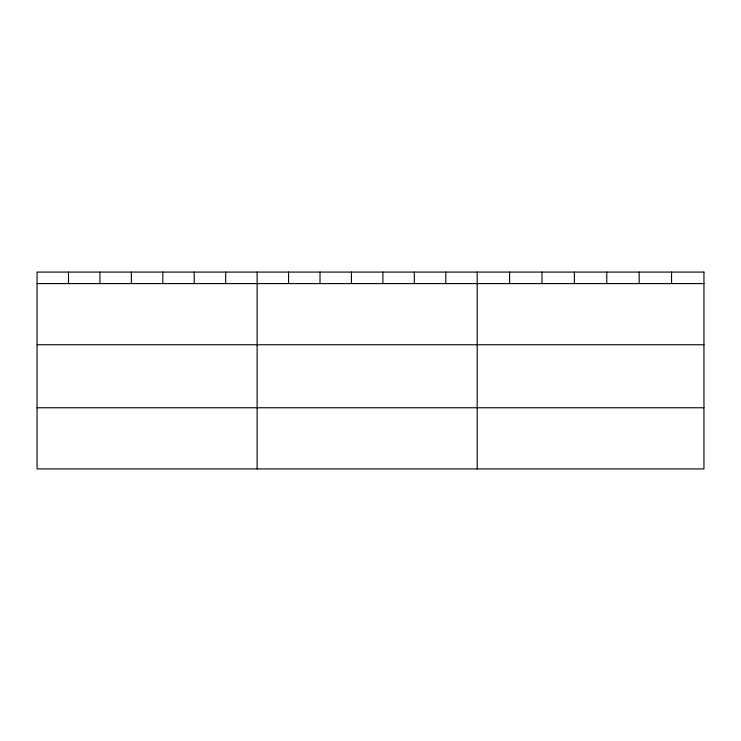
<?xml version="1.0" encoding="UTF-8"?>
<svg xmlns="http://www.w3.org/2000/svg" width="741" height="741" viewBox="0 0 741 741"><rect width="100%" height="100%" fill="white"/><g stroke="black" fill="none" stroke-linecap="round" stroke-linejoin="round"><path stroke-width="1.11" d="M37.05 283.599L703.95 283.599M37.05 344.75L703.95 344.75M37.05 407.763L703.95 407.763M671.559 272.086L671.559 283.599M639.168 272.086L639.168 283.599M606.777 272.086L606.777 283.599M574.377 272.086L574.377 283.599M541.986 272.086L541.986 283.599M509.595 272.086L509.595 283.599M477.204 272.086L477.204 468.914M445.767 272.086L445.767 283.599M414.321 272.086L414.321 283.599M382.884 272.086L382.884 283.599M351.447 272.086L351.447 283.599M320.01 272.086L320.01 283.599M288.564 272.086L288.564 283.599M257.127 272.086L257.127 468.914M225.69 272.086L225.69 283.599M194.244 272.086L194.244 283.599M162.807 272.086L162.807 283.599M131.37 272.086L131.37 283.599M99.933 272.086L99.933 283.599M68.487 272.086L68.487 283.599M703.95 272.086L37.05 272.086L37.05 468.914L703.95 468.914L703.95 272.086"/></g></svg>
